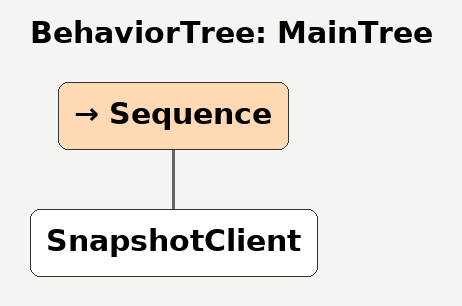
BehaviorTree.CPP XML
<root BTCPP_format="4" main_tree_to_execute = "MainTree">
    <BehaviorTree ID="MainTree">
        <Sequence>
            <SnapshotClient/>
        </Sequence>
    </BehaviorTree>
</root>
